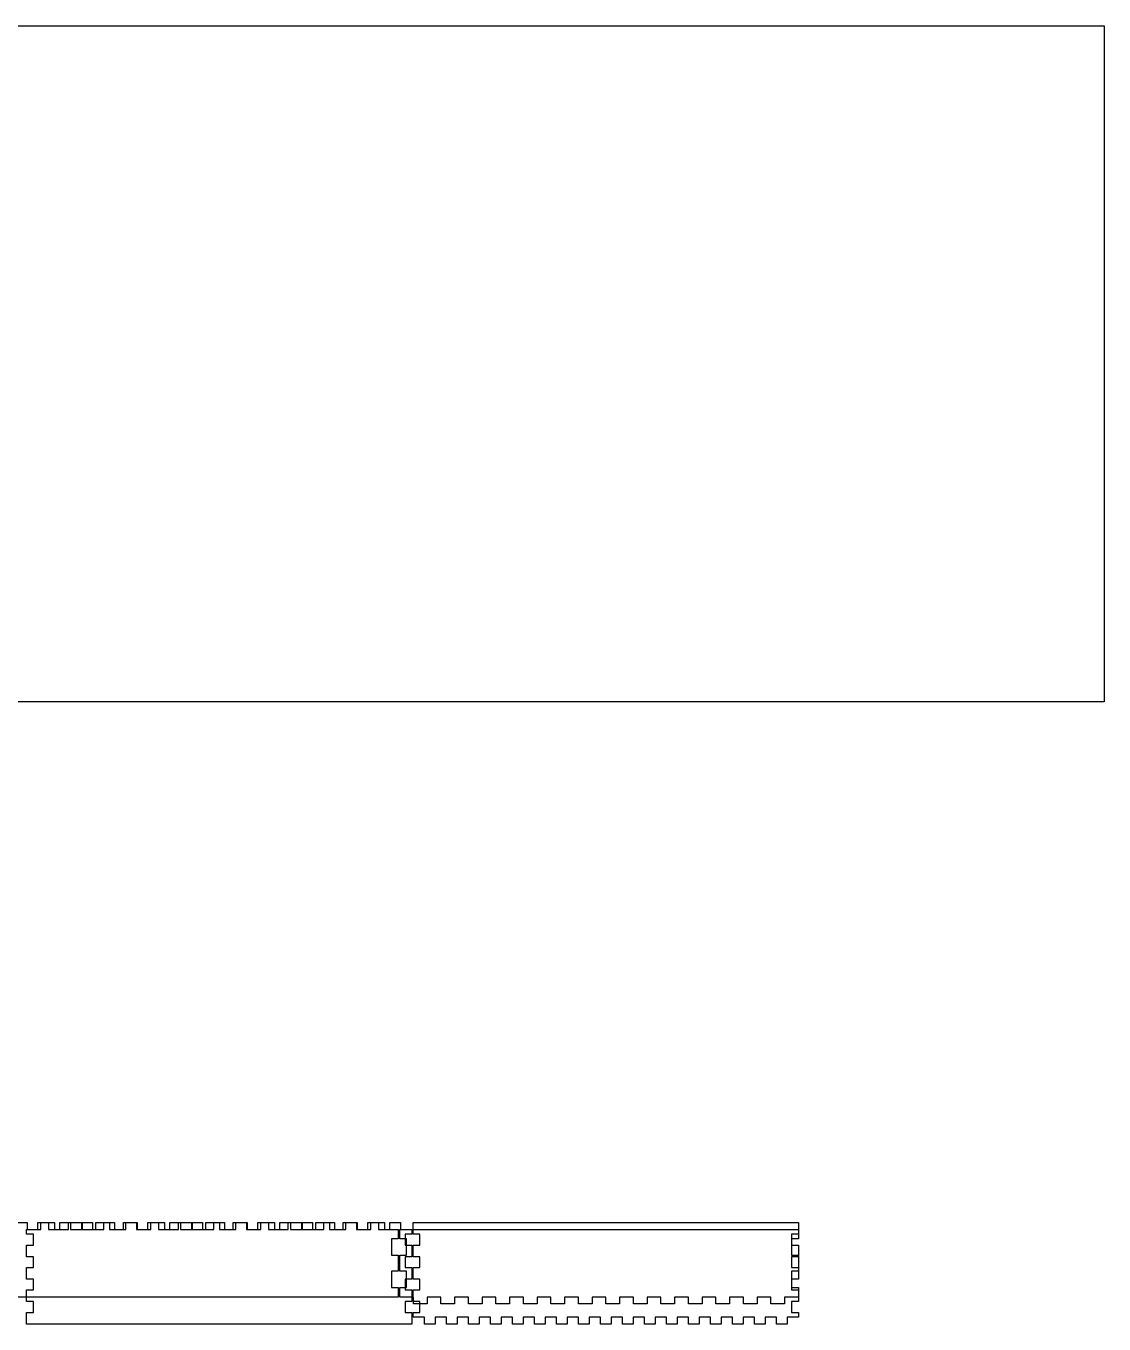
# Model space of a CAD drawing. Extents: x -74 to 349, y 37 to 333.
# Drawn here: x 123.8 to 348.9, y 62.4 to 333.4 of the extents above; entities that cross this region are included whole.
import ezdxf

# ---------------------------------------------------------------- set-up
doc = ezdxf.new("R2010")
doc.units = 0

msp = doc.modelspace()

# ---------------------------------------------------------------- linework, layer by layer
at = {"layer": 'Layer 1'}
for p, q in [((-74.4643, 333.375), (348.869, 333.375)), ((348.869, 333.375), (348.869, 192.264)), ((348.869, 192.264), (-74.4643, 192.264)), ((121.122, 83.5378), (123.993, 83.5378)), ((123.895, 82.1267), (126.232, 82.1267)), ((123.895, 81.1107), (123.895, 82.1267)), ((123.993, 83.5378), (123.993, 82.1267)), ((123.993, 82.1267), (126.864, 82.1267)), ((126.232, 82.1267), (126.232, 83.5378)), ((126.232, 83.5378), (128.489, 83.5378)), ((126.864, 82.1267), (126.864, 83.5378)), ((126.864, 83.5378), (129.735, 83.5378)), ((128.489, 83.5378), (128.489, 82.1267)), ((128.489, 82.1267), (130.826, 82.1267)), ((129.735, 83.5378), (129.735, 82.1267)), ((129.735, 82.1267), (132.605, 82.1267)), ((130.826, 82.1267), (130.826, 83.5378)), ((130.826, 83.5378), (133.083, 83.5378)), ((132.605, 82.1267), (132.605, 83.5378)), ((132.605, 83.5378), (135.476, 83.5378)), ((133.083, 83.5378), (133.083, 82.1267)), ((133.083, 82.1267), (135.419, 82.1267)), ((135.419, 82.1267), (135.419, 83.5378)), ((135.419, 83.5378), (137.677, 83.5378)), ((135.476, 83.5378), (135.476, 82.1267)), ((135.476, 82.1267), (138.347, 82.1267)), ((137.677, 83.5378), (137.677, 82.1267)), ((137.677, 82.1267), (140.013, 82.1267)), ((138.347, 82.1267), (138.347, 83.5378)), ((138.347, 83.5378), (141.218, 83.5378)), ((140.013, 82.1267), (140.013, 83.5378)), ((140.013, 83.5378), (142.271, 83.5378)), ((141.218, 83.5378), (141.218, 82.1267)), ((141.218, 82.1267), (144.089, 82.1267)), ((142.271, 83.5378), (142.271, 82.1267)), ((142.271, 82.1267), (144.607, 82.1267)), ((144.089, 82.1267), (144.089, 83.5378)), ((144.089, 83.5378), (146.96, 83.5378)), ((144.607, 82.1267), (144.607, 83.5378)), ((144.607, 83.5378), (146.865, 83.5378)), ((146.865, 83.5378), (146.865, 82.1267)), ((146.865, 82.1267), (149.201, 82.1267)), ((146.96, 83.5378), (146.96, 82.1267)), ((146.96, 82.1267), (149.831, 82.1267)), ((149.201, 82.1267), (149.201, 83.5378)), ((149.201, 83.5378), (151.459, 83.5378)), ((149.831, 82.1267), (149.831, 83.5378)), ((149.831, 83.5378), (152.702, 83.5378)), ((151.459, 83.5378), (151.459, 82.1267)), ((151.459, 82.1267), (153.795, 82.1267)), ((152.702, 83.5378), (152.702, 82.1267)), ((152.702, 82.1267), (155.572, 82.1267)), ((153.795, 82.1267), (153.795, 83.5378)), ((153.795, 83.5378), (156.053, 83.5378)), ((155.572, 82.1267), (155.572, 83.5378)), ((155.572, 83.5378), (158.443, 83.5378)), ((156.053, 83.5378), (156.053, 82.1267)), ((156.053, 82.1267), (158.389, 82.1267)), ((158.389, 82.1267), (158.389, 83.5378)), ((158.389, 83.5378), (160.647, 83.5378)), ((158.443, 83.5378), (158.443, 82.1267)), ((158.443, 82.1267), (161.314, 82.1267)), ((160.647, 83.5378), (160.647, 82.1267)), ((160.647, 82.1267), (162.983, 82.1267)), ((161.314, 82.1267), (161.314, 83.5378)), ((161.314, 83.5378), (164.185, 83.5378)), ((162.983, 82.1267), (162.983, 83.5378)), ((162.983, 83.5378), (165.241, 83.5378)), ((164.185, 83.5378), (164.185, 82.1267)), ((164.185, 82.1267), (167.056, 82.1267)), ((165.241, 83.5378), (165.241, 82.1267)), ((165.241, 82.1267), (167.577, 82.1267)), ((167.056, 82.1267), (167.056, 83.5378)), ((167.056, 83.5378), (169.927, 83.5378)), ((167.577, 82.1267), (167.577, 83.5378)), ((167.577, 83.5378), (169.835, 83.5378)), ((169.835, 83.5378), (169.835, 82.1267)), ((169.835, 82.1267), (172.171, 82.1267)), ((169.927, 83.5378), (169.927, 82.1267)), ((169.927, 82.1267), (172.798, 82.1267)), ((172.171, 82.1267), (172.171, 83.5378)), ((172.171, 83.5378), (174.429, 83.5378)), ((172.798, 82.1267), (172.798, 83.5378)), ((172.798, 83.5378), (175.669, 83.5378)), ((174.429, 83.5378), (174.429, 82.1267)), ((174.429, 82.1267), (176.765, 82.1267)), ((175.669, 83.5378), (175.669, 82.1267)), ((175.669, 82.1267), (178.54, 82.1267)), ((176.765, 82.1267), (176.765, 83.5378)), ((176.765, 83.5378), (179.023, 83.5378)), ((178.54, 82.1267), (178.54, 83.5378)), ((178.54, 83.5378), (181.41, 83.5378)), ((179.023, 83.5378), (179.023, 82.1267)), ((179.023, 82.1267), (181.359, 82.1267)), ((181.359, 82.1267), (181.359, 83.5378)), ((181.359, 83.5378), (183.617, 83.5378)), ((181.41, 83.5378), (181.41, 82.1267)), ((181.41, 82.1267), (184.281, 82.1267)), ((183.617, 83.5378), (183.617, 82.1267)), ((183.617, 82.1267), (185.953, 82.1267)), ((184.281, 82.1267), (184.281, 83.5378)), ((184.281, 83.5378), (187.152, 83.5378)), ((185.953, 82.1267), (185.953, 83.5378)), ((185.953, 83.5378), (188.211, 83.5378)), ((187.152, 83.5378), (187.152, 82.1267)), ((187.152, 82.1267), (190.023, 82.1267)), ((188.211, 83.5378), (188.211, 82.1267)), ((188.211, 82.1267), (190.547, 82.1267)), ((190.023, 82.1267), (190.023, 83.5378)), ((190.023, 83.5378), (192.894, 83.5378)), ((190.547, 82.1267), (190.547, 83.5378)), ((190.547, 83.5378), (192.805, 83.5378)), ((192.805, 83.5378), (192.805, 82.1267)), ((192.805, 82.1267), (195.141, 82.1267)), ((192.894, 83.5378), (192.894, 82.1267)), ((192.894, 82.1267), (195.765, 82.1267)), ((195.141, 82.1267), (195.141, 83.5378)), ((195.141, 83.5378), (197.398, 83.5378)), ((195.765, 82.1267), (195.765, 83.5378)), ((195.765, 83.5378), (198.636, 83.5378)), ((197.398, 83.5378), (197.398, 82.1267)), ((197.398, 82.1267), (199.735, 82.1267)), ((198.636, 83.5378), (198.636, 82.1267)), ((198.636, 82.1267), (201.507, 82.1267)), ((199.735, 82.1267), (199.735, 83.5378)), ((199.735, 83.5378), (201.992, 83.5378)), ((201.507, 82.1267), (201.507, 80.1511)), ((201.789, 82.1267), (204.659, 82.1267)), ((201.789, 80.1511), (201.789, 82.1267)), ((201.992, 83.5378), (201.992, 82.1267)), ((201.992, 82.1267), (204.329, 82.1267)), ((204.329, 82.1267), (204.329, 81.1107)), ((204.611, 83.5378), (206.947, 83.5378)), ((204.611, 81.1107), (204.611, 83.5378)), ((204.659, 82.1267), (204.659, 82.1267)), ((204.659, 82.1267), (207.531, 82.1267)), ((206.947, 83.5378), (206.947, 83.5378)), ((206.947, 83.5378), (209.205, 83.5378)), ((207.531, 82.1267), (207.531, 82.1267)), ((207.531, 82.1267), (210.401, 82.1267)), ((209.205, 83.5378), (209.205, 83.5378)), ((209.205, 83.5378), (211.541, 83.5378)), ((210.401, 82.1267), (210.401, 82.1267)), ((210.401, 82.1267), (213.272, 82.1267)), ((211.541, 83.5378), (211.541, 83.5378)), ((211.541, 83.5378), (213.799, 83.5378)), ((213.272, 82.1267), (213.272, 82.1267)), ((213.272, 82.1267), (216.143, 82.1267)), ((213.799, 83.5378), (213.799, 83.5378)), ((213.799, 83.5378), (216.135, 83.5378)), ((216.135, 83.5378), (216.135, 83.5378)), ((216.135, 83.5378), (218.393, 83.5378)), ((216.143, 82.1267), (216.143, 82.1267)), ((216.143, 82.1267), (219.014, 82.1267)), ((218.393, 83.5378), (218.393, 83.5378)), ((218.393, 83.5378), (220.729, 83.5378)), ((219.014, 82.1267), (219.014, 82.1267)), ((219.014, 82.1267), (221.885, 82.1267)), ((220.729, 83.5378), (220.729, 83.5378)), ((220.729, 83.5378), (222.987, 83.5378)), ((221.885, 82.1267), (221.885, 82.1267)), ((221.885, 82.1267), (224.756, 82.1267)), ((222.987, 83.5378), (222.987, 83.5378)), ((222.987, 83.5378), (225.323, 83.5378)), ((224.756, 82.1267), (224.756, 82.1267)), ((224.756, 82.1267), (227.627, 82.1267)), ((225.323, 83.5378), (225.323, 83.5378)), ((225.323, 83.5378), (227.581, 83.5378)), ((227.581, 83.5378), (227.581, 83.5378)), ((227.581, 83.5378), (229.917, 83.5378)), ((227.627, 82.1267), (227.627, 82.1267)), ((227.627, 82.1267), (230.497, 82.1267)), ((229.917, 83.5378), (229.917, 83.5378)), ((229.917, 83.5378), (232.175, 83.5378)), ((230.497, 82.1267), (230.497, 82.1267)), ((230.497, 82.1267), (233.369, 82.1267)), ((232.175, 83.5378), (232.175, 83.5378)), ((232.175, 83.5378), (234.511, 83.5378)), ((233.369, 82.1267), (233.369, 82.1267)), ((233.369, 82.1267), (236.239, 82.1267)), ((234.511, 83.5378), (234.511, 83.5378)), ((234.511, 83.5378), (236.768, 83.5378)), ((236.239, 82.1267), (236.239, 82.1267)), ((236.239, 82.1267), (239.11, 82.1267)), ((236.768, 83.5378), (236.768, 83.5378)), ((236.768, 83.5378), (239.105, 83.5378)), ((239.105, 83.5378), (239.105, 83.5378)), ((239.105, 83.5378), (241.362, 83.5378)), ((239.11, 82.1267), (239.11, 82.1267)), ((239.11, 82.1267), (241.981, 82.1267)), ((241.362, 83.5378), (241.362, 83.5378)), ((241.362, 83.5378), (243.699, 83.5378)), ((241.981, 82.1267), (241.981, 82.1267)), ((241.981, 82.1267), (244.852, 82.1267)), ((243.699, 83.5378), (243.699, 83.5378)), ((243.699, 83.5378), (245.956, 83.5378)), ((244.852, 82.1267), (244.852, 82.1267)), ((244.852, 82.1267), (247.723, 82.1267)), ((245.956, 83.5378), (245.956, 83.5378)), ((245.956, 83.5378), (248.293, 83.5378)), ((247.723, 82.1267), (247.723, 82.1267)), ((247.723, 82.1267), (250.594, 82.1267)), ((248.293, 83.5378), (248.293, 83.5378)), ((248.293, 83.5378), (250.55, 83.5378)), ((250.55, 83.5378), (250.55, 83.5378)), ((250.55, 83.5378), (252.887, 83.5378)), ((250.594, 82.1267), (250.594, 82.1267)), ((250.594, 82.1267), (253.464, 82.1267)), ((252.887, 83.5378), (252.887, 83.5378)), ((252.887, 83.5378), (255.144, 83.5378)), ((253.464, 82.1267), (253.464, 82.1267)), ((253.464, 82.1267), (256.335, 82.1267)), ((255.144, 83.5378), (255.144, 83.5378)), ((255.144, 83.5378), (257.48, 83.5378)), ((256.335, 82.1267), (256.335, 82.1267)), ((256.335, 82.1267), (259.206, 82.1267)), ((257.48, 83.5378), (257.48, 83.5378)), ((257.48, 83.5378), (259.738, 83.5378)), ((259.206, 82.1267), (259.206, 82.1267)), ((259.206, 82.1267), (262.077, 82.1267)), ((259.738, 83.5378), (259.738, 83.5378)), ((259.738, 83.5378), (262.074, 83.5378)), ((262.074, 83.5378), (262.074, 83.5378)), ((262.074, 83.5378), (264.332, 83.5378)), ((262.077, 82.1267), (262.077, 82.1267)), ((262.077, 82.1267), (264.948, 82.1267)), ((264.332, 83.5378), (264.332, 83.5378)), ((264.332, 83.5378), (266.668, 83.5378)), ((264.948, 82.1267), (264.948, 82.1267)), ((264.948, 82.1267), (267.819, 82.1267)), ((266.668, 83.5378), (266.668, 83.5378)), ((266.668, 83.5378), (268.926, 83.5378)), ((267.819, 82.1267), (267.819, 82.1267)), ((267.819, 82.1267), (270.69, 82.1267)), ((268.926, 83.5378), (268.926, 83.5378)), ((268.926, 83.5378), (271.262, 83.5378)), ((270.69, 82.1267), (270.69, 82.1267)), ((270.69, 82.1267), (273.561, 82.1267)), ((271.262, 83.5378), (271.262, 83.5378)), ((271.262, 83.5378), (273.52, 83.5378)), ((273.52, 83.5378), (273.52, 83.5378)), ((273.52, 83.5378), (275.856, 83.5378)), ((273.561, 82.1267), (273.561, 82.1267)), ((273.561, 82.1267), (276.432, 82.1267)), ((275.856, 83.5378), (275.856, 83.5378)), ((275.856, 83.5378), (278.114, 83.5378)), ((276.432, 82.1267), (276.432, 82.1267)), ((276.432, 82.1267), (279.302, 82.1267)), ((278.114, 83.5378), (278.114, 83.5378)), ((278.114, 83.5378), (280.45, 83.5378)), ((279.302, 82.1267), (279.302, 82.1267)), ((279.302, 82.1267), (282.173, 82.1267)), ((280.45, 83.5378), (280.45, 83.5378)), ((280.45, 83.5378), (282.707, 83.5378)), ((282.173, 82.1267), (282.173, 82.1267)), ((282.173, 82.1267), (285.044, 82.1267)), ((282.707, 83.5378), (282.707, 83.5378)), ((282.707, 83.5378), (285.044, 83.5378)), ((285.044, 83.5378), (285.044, 81.1107)), ((285.044, 82.1267), (285.044, 80.1511)), ((125.307, 81.1107), (123.895, 81.1107)), ((123.895, 76.4258), (123.895, 78.8529)), ((123.895, 78.8529), (125.307, 78.8529)), ((125.307, 78.8529), (125.307, 81.1107)), ((201.507, 80.1511), (200.095, 80.1511)), ((200.095, 80.1511), (200.095, 76.7644)), ((203.2, 80.1511), (201.789, 80.1511)), ((204.329, 81.1107), (202.918, 81.1107)), ((202.918, 81.1107), (202.918, 78.8529)), ((202.918, 78.8529), (204.329, 78.8529)), ((203.2, 76.7644), (203.2, 80.1511)), ((204.329, 78.8529), (204.329, 76.4258)), ((206.022, 81.1107), (204.611, 81.1107)), ((204.611, 76.4258), (204.611, 78.8529)), ((204.611, 78.8529), (206.022, 78.8529)), ((206.022, 78.8529), (206.022, 81.1107)), ((285.044, 81.1107), (283.633, 81.1107)), ((283.633, 81.1107), (283.633, 78.8529)), ((285.044, 80.1511), (283.633, 80.1511)), ((283.633, 80.1511), (283.633, 76.7644)), ((283.633, 78.8529), (285.044, 78.8529)), ((285.044, 78.8529), (285.044, 76.4258)), ((125.307, 76.4258), (123.895, 76.4258)), ((125.307, 74.168), (125.307, 76.4258)), ((200.095, 76.7644), (201.507, 76.7644)), ((201.507, 76.7644), (201.507, 73.3778)), ((201.789, 73.3778), (201.789, 76.7644)), ((201.789, 76.7644), (203.2, 76.7644)), ((204.329, 76.4258), (202.918, 76.4258)), ((202.918, 76.4258), (202.918, 74.168)), ((206.022, 76.4258), (204.611, 76.4258)), ((206.022, 74.168), (206.022, 76.4258)), ((283.633, 76.7644), (285.044, 76.7644)), ((285.044, 76.4258), (283.633, 76.4258)), ((283.633, 76.4258), (283.633, 74.168)), ((285.044, 76.7644), (285.044, 73.3778)), ((123.895, 71.7409), (123.895, 74.168)), ((123.895, 74.168), (125.307, 74.168)), ((201.507, 73.3778), (200.095, 73.3778)), ((200.095, 73.3778), (200.095, 69.9911)), ((203.2, 73.3778), (201.789, 73.3778)), ((202.918, 74.168), (204.329, 74.168)), ((203.2, 69.9911), (203.2, 73.3778)), ((204.329, 74.168), (204.329, 71.7409)), ((204.611, 71.7409), (204.611, 74.168)), ((204.611, 74.168), (206.022, 74.168)), ((283.633, 74.168), (285.044, 74.168)), ((285.044, 73.3778), (283.633, 73.3778)), ((283.633, 73.3778), (283.633, 69.9911)), ((285.044, 74.168), (285.044, 71.7409)), ((125.307, 71.7409), (123.895, 71.7409)), ((125.307, 69.4831), (125.307, 71.7409)), ((204.329, 71.7409), (202.918, 71.7409)), ((202.918, 71.7409), (202.918, 69.4831)), ((206.022, 71.7409), (204.611, 71.7409)), ((206.022, 69.4831), (206.022, 71.7409)), ((285.044, 71.7409), (283.633, 71.7409)), ((283.633, 71.7409), (283.633, 69.4831)), ((123.993, 68.0156), (121.122, 68.0156)), ((123.895, 67.056), (123.895, 69.4831)), ((123.895, 69.4831), (125.307, 69.4831)), ((126.864, 68.0156), (123.993, 68.0156)), ((123.993, 68.0156), (123.993, 68.0156)), ((129.735, 68.0156), (126.864, 68.0156)), ((126.864, 68.0156), (126.864, 68.0156)), ((132.605, 68.0156), (129.735, 68.0156)), ((129.735, 68.0156), (129.735, 68.0156)), ((135.476, 68.0156), (132.605, 68.0156)), ((132.605, 68.0156), (132.605, 68.0156)), ((138.347, 68.0156), (135.476, 68.0156)), ((135.476, 68.0156), (135.476, 68.0156)), ((141.218, 68.0156), (138.347, 68.0156)), ((138.347, 68.0156), (138.347, 68.0156)), ((144.089, 68.0156), (141.218, 68.0156)), ((141.218, 68.0156), (141.218, 68.0156)), ((146.96, 68.0156), (144.089, 68.0156)), ((144.089, 68.0156), (144.089, 68.0156)), ((149.831, 68.0156), (146.96, 68.0156)), ((146.96, 68.0156), (146.96, 68.0156)), ((152.702, 68.0156), (149.831, 68.0156)), ((149.831, 68.0156), (149.831, 68.0156)), ((155.572, 68.0156), (152.702, 68.0156)), ((152.702, 68.0156), (152.702, 68.0156)), ((158.443, 68.0156), (155.572, 68.0156)), ((155.572, 68.0156), (155.572, 68.0156)), ((161.314, 68.0156), (158.443, 68.0156)), ((158.443, 68.0156), (158.443, 68.0156)), ((164.185, 68.0156), (161.314, 68.0156)), ((161.314, 68.0156), (161.314, 68.0156)), ((167.056, 68.0156), (164.185, 68.0156)), ((164.185, 68.0156), (164.185, 68.0156)), ((169.927, 68.0156), (167.056, 68.0156)), ((167.056, 68.0156), (167.056, 68.0156)), ((172.798, 68.0156), (169.927, 68.0156)), ((169.927, 68.0156), (169.927, 68.0156)), ((175.669, 68.0156), (172.798, 68.0156)), ((172.798, 68.0156), (172.798, 68.0156)), ((178.54, 68.0156), (175.669, 68.0156)), ((175.669, 68.0156), (175.669, 68.0156)), ((181.41, 68.0156), (178.54, 68.0156)), ((178.54, 68.0156), (178.54, 68.0156)), ((184.281, 68.0156), (181.41, 68.0156)), ((181.41, 68.0156), (181.41, 68.0156)), ((187.152, 68.0156), (184.281, 68.0156)), ((184.281, 68.0156), (184.281, 68.0156)), ((190.023, 68.0156), (187.152, 68.0156)), ((187.152, 68.0156), (187.152, 68.0156)), ((192.894, 68.0156), (190.023, 68.0156)), ((190.023, 68.0156), (190.023, 68.0156)), ((195.765, 68.0156), (192.894, 68.0156)), ((192.894, 68.0156), (192.894, 68.0156)), ((198.636, 68.0156), (195.765, 68.0156)), ((195.765, 68.0156), (195.765, 68.0156)), ((201.507, 68.0156), (198.636, 68.0156)), ((198.636, 68.0156), (198.636, 68.0156)), ((200.095, 69.9911), (201.507, 69.9911)), ((201.507, 69.9911), (201.507, 68.0156)), ((201.789, 68.0156), (201.789, 69.9911)), ((201.789, 69.9911), (203.2, 69.9911)), ((204.659, 68.0156), (201.789, 68.0156)), ((202.918, 69.4831), (204.329, 69.4831)), ((204.329, 69.4831), (204.329, 67.056)), ((204.611, 67.056), (204.611, 69.4831)), ((204.611, 69.4831), (206.022, 69.4831)), ((204.659, 66.6045), (204.659, 68.0156)), ((210.401, 68.0156), (207.531, 68.0156)), ((207.531, 68.0156), (207.531, 66.6045)), ((210.401, 66.6045), (210.401, 68.0156)), ((216.143, 68.0156), (213.272, 68.0156)), ((213.272, 68.0156), (213.272, 66.6045)), ((216.143, 66.6045), (216.143, 68.0156)), ((221.885, 68.0156), (219.014, 68.0156)), ((219.014, 68.0156), (219.014, 66.6045)), ((221.885, 66.6045), (221.885, 68.0156)), ((227.627, 68.0156), (224.756, 68.0156)), ((224.756, 68.0156), (224.756, 66.6045)), ((227.627, 66.6045), (227.627, 68.0156)), ((233.369, 68.0156), (230.497, 68.0156)), ((230.497, 68.0156), (230.497, 66.6045)), ((233.369, 66.6045), (233.369, 68.0156)), ((239.11, 68.0156), (236.239, 68.0156)), ((236.239, 68.0156), (236.239, 66.6045)), ((239.11, 66.6045), (239.11, 68.0156)), ((244.852, 68.0156), (241.981, 68.0156)), ((241.981, 68.0156), (241.981, 66.6045)), ((244.852, 66.6045), (244.852, 68.0156)), ((250.594, 68.0156), (247.723, 68.0156)), ((247.723, 68.0156), (247.723, 66.6045)), ((250.594, 66.6045), (250.594, 68.0156)), ((256.335, 68.0156), (253.464, 68.0156)), ((253.464, 68.0156), (253.464, 66.6045)), ((256.335, 66.6045), (256.335, 68.0156)), ((262.077, 68.0156), (259.206, 68.0156)), ((259.206, 68.0156), (259.206, 66.6045)), ((262.077, 66.6045), (262.077, 68.0156)), ((267.819, 68.0156), (264.948, 68.0156)), ((264.948, 68.0156), (264.948, 66.6045)), ((267.819, 66.6045), (267.819, 68.0156)), ((273.561, 68.0156), (270.69, 68.0156)), ((270.69, 68.0156), (270.69, 66.6045)), ((273.561, 66.6045), (273.561, 68.0156)), ((279.302, 68.0156), (276.432, 68.0156)), ((276.432, 68.0156), (276.432, 66.6045)), ((279.302, 66.6045), (279.302, 68.0156)), ((285.044, 68.0156), (282.173, 68.0156)), ((282.173, 68.0156), (282.173, 66.6045)), ((283.633, 69.9911), (285.044, 69.9911)), ((283.633, 69.4831), (285.044, 69.4831)), ((285.044, 69.9911), (285.044, 68.0156)), ((285.044, 69.4831), (285.044, 67.056)), ((125.307, 67.056), (123.895, 67.056)), ((125.307, 64.7982), (125.307, 67.056)), ((204.329, 67.056), (202.918, 67.056)), ((202.918, 67.056), (202.918, 64.7982)), ((206.022, 67.056), (204.611, 67.056)), ((207.531, 66.6045), (204.659, 66.6045)), ((206.022, 64.7982), (206.022, 67.056)), ((213.272, 66.6045), (210.401, 66.6045)), ((219.014, 66.6045), (216.143, 66.6045)), ((224.756, 66.6045), (221.885, 66.6045)), ((230.497, 66.6045), (227.627, 66.6045)), ((236.239, 66.6045), (233.369, 66.6045)), ((241.981, 66.6045), (239.11, 66.6045)), ((247.723, 66.6045), (244.852, 66.6045)), ((253.464, 66.6045), (250.594, 66.6045)), ((259.206, 66.6045), (256.335, 66.6045)), ((264.948, 66.6045), (262.077, 66.6045)), ((270.69, 66.6045), (267.819, 66.6045)), ((276.432, 66.6045), (273.561, 66.6045)), ((282.173, 66.6045), (279.302, 66.6045)), ((285.044, 67.056), (283.633, 67.056)), ((283.633, 67.056), (283.633, 64.7982)), ((123.895, 62.3711), (123.895, 64.7982)), ((123.895, 64.7982), (125.307, 64.7982)), ((126.232, 62.3711), (123.895, 62.3711)), ((128.489, 62.3711), (126.232, 62.3711)), ((126.232, 62.3711), (126.232, 62.3711)), ((130.826, 62.3711), (128.489, 62.3711)), ((128.489, 62.3711), (128.489, 62.3711)), ((133.083, 62.3711), (130.826, 62.3711)), ((130.826, 62.3711), (130.826, 62.3711)), ((135.419, 62.3711), (133.083, 62.3711)), ((133.083, 62.3711), (133.083, 62.3711)), ((137.677, 62.3711), (135.419, 62.3711)), ((135.419, 62.3711), (135.419, 62.3711)), ((140.013, 62.3711), (137.677, 62.3711)), ((137.677, 62.3711), (137.677, 62.3711)), ((142.271, 62.3711), (140.013, 62.3711)), ((140.013, 62.3711), (140.013, 62.3711)), ((144.607, 62.3711), (142.271, 62.3711)), ((142.271, 62.3711), (142.271, 62.3711)), ((146.865, 62.3711), (144.607, 62.3711)), ((144.607, 62.3711), (144.607, 62.3711)), ((149.201, 62.3711), (146.865, 62.3711)), ((146.865, 62.3711), (146.865, 62.3711)), ((151.459, 62.3711), (149.201, 62.3711)), ((149.201, 62.3711), (149.201, 62.3711)), ((153.795, 62.3711), (151.459, 62.3711)), ((151.459, 62.3711), (151.459, 62.3711)), ((156.053, 62.3711), (153.795, 62.3711)), ((153.795, 62.3711), (153.795, 62.3711)), ((158.389, 62.3711), (156.053, 62.3711)), ((156.053, 62.3711), (156.053, 62.3711)), ((160.647, 62.3711), (158.389, 62.3711)), ((158.389, 62.3711), (158.389, 62.3711)), ((162.983, 62.3711), (160.647, 62.3711)), ((160.647, 62.3711), (160.647, 62.3711)), ((165.241, 62.3711), (162.983, 62.3711)), ((162.983, 62.3711), (162.983, 62.3711)), ((167.577, 62.3711), (165.241, 62.3711)), ((165.241, 62.3711), (165.241, 62.3711)), ((169.835, 62.3711), (167.577, 62.3711)), ((167.577, 62.3711), (167.577, 62.3711)), ((172.171, 62.3711), (169.835, 62.3711)), ((169.835, 62.3711), (169.835, 62.3711)), ((174.429, 62.3711), (172.171, 62.3711)), ((172.171, 62.3711), (172.171, 62.3711)), ((176.765, 62.3711), (174.429, 62.3711)), ((174.429, 62.3711), (174.429, 62.3711)), ((179.023, 62.3711), (176.765, 62.3711)), ((176.765, 62.3711), (176.765, 62.3711)), ((181.359, 62.3711), (179.023, 62.3711)), ((179.023, 62.3711), (179.023, 62.3711)), ((183.617, 62.3711), (181.359, 62.3711)), ((181.359, 62.3711), (181.359, 62.3711)), ((185.953, 62.3711), (183.617, 62.3711)), ((183.617, 62.3711), (183.617, 62.3711)), ((188.211, 62.3711), (185.953, 62.3711)), ((185.953, 62.3711), (185.953, 62.3711)), ((190.547, 62.3711), (188.211, 62.3711)), ((188.211, 62.3711), (188.211, 62.3711)), ((192.805, 62.3711), (190.547, 62.3711)), ((190.547, 62.3711), (190.547, 62.3711)), ((195.141, 62.3711), (192.805, 62.3711)), ((192.805, 62.3711), (192.805, 62.3711)), ((197.398, 62.3711), (195.141, 62.3711)), ((195.141, 62.3711), (195.141, 62.3711)), ((199.735, 62.3711), (197.398, 62.3711)), ((197.398, 62.3711), (197.398, 62.3711)), ((201.992, 62.3711), (199.735, 62.3711)), ((199.735, 62.3711), (199.735, 62.3711)), ((204.329, 62.3711), (201.992, 62.3711)), ((201.992, 62.3711), (201.992, 62.3711)), ((202.918, 64.7982), (204.329, 64.7982)), ((204.329, 64.7982), (204.329, 62.3711)), ((204.611, 63.7822), (204.611, 64.7982)), ((204.611, 64.7982), (206.022, 64.7982)), ((206.947, 63.7822), (204.611, 63.7822)), ((206.947, 62.3711), (206.947, 63.7822)), ((209.205, 62.3711), (206.947, 62.3711)), ((211.541, 63.7822), (209.205, 63.7822)), ((209.205, 63.7822), (209.205, 62.3711)), ((211.541, 62.3711), (211.541, 63.7822)), ((213.799, 62.3711), (211.541, 62.3711)), ((216.135, 63.7822), (213.799, 63.7822)), ((213.799, 63.7822), (213.799, 62.3711)), ((216.135, 62.3711), (216.135, 63.7822)), ((218.393, 62.3711), (216.135, 62.3711)), ((220.729, 63.7822), (218.393, 63.7822)), ((218.393, 63.7822), (218.393, 62.3711)), ((220.729, 62.3711), (220.729, 63.7822)), ((222.987, 62.3711), (220.729, 62.3711)), ((225.323, 63.7822), (222.987, 63.7822)), ((222.987, 63.7822), (222.987, 62.3711)), ((225.323, 62.3711), (225.323, 63.7822)), ((227.581, 62.3711), (225.323, 62.3711)), ((229.917, 63.7822), (227.581, 63.7822)), ((227.581, 63.7822), (227.581, 62.3711)), ((229.917, 62.3711), (229.917, 63.7822)), ((232.175, 62.3711), (229.917, 62.3711)), ((234.511, 63.7822), (232.175, 63.7822)), ((232.175, 63.7822), (232.175, 62.3711)), ((234.511, 62.3711), (234.511, 63.7822)), ((236.768, 62.3711), (234.511, 62.3711)), ((239.105, 63.7822), (236.768, 63.7822)), ((236.768, 63.7822), (236.768, 62.3711)), ((239.105, 62.3711), (239.105, 63.7822)), ((241.362, 62.3711), (239.105, 62.3711)), ((243.699, 63.7822), (241.362, 63.7822)), ((241.362, 63.7822), (241.362, 62.3711)), ((243.699, 62.3711), (243.699, 63.7822)), ((245.956, 62.3711), (243.699, 62.3711)), ((248.293, 63.7822), (245.956, 63.7822)), ((245.956, 63.7822), (245.956, 62.3711)), ((248.293, 62.3711), (248.293, 63.7822)), ((250.55, 62.3711), (248.293, 62.3711)), ((252.887, 63.7822), (250.55, 63.7822)), ((250.55, 63.7822), (250.55, 62.3711)), ((252.887, 62.3711), (252.887, 63.7822)), ((255.144, 62.3711), (252.887, 62.3711)), ((257.48, 63.7822), (255.144, 63.7822)), ((255.144, 63.7822), (255.144, 62.3711)), ((257.48, 62.3711), (257.48, 63.7822)), ((259.738, 62.3711), (257.48, 62.3711)), ((262.074, 63.7822), (259.738, 63.7822)), ((259.738, 63.7822), (259.738, 62.3711)), ((262.074, 62.3711), (262.074, 63.7822)), ((264.332, 62.3711), (262.074, 62.3711)), ((266.668, 63.7822), (264.332, 63.7822)), ((264.332, 63.7822), (264.332, 62.3711)), ((266.668, 62.3711), (266.668, 63.7822)), ((268.926, 62.3711), (266.668, 62.3711)), ((271.262, 63.7822), (268.926, 63.7822)), ((268.926, 63.7822), (268.926, 62.3711)), ((271.262, 62.3711), (271.262, 63.7822)), ((273.52, 62.3711), (271.262, 62.3711)), ((275.856, 63.7822), (273.52, 63.7822)), ((273.52, 63.7822), (273.52, 62.3711)), ((275.856, 62.3711), (275.856, 63.7822)), ((278.114, 62.3711), (275.856, 62.3711)), ((280.45, 63.7822), (278.114, 63.7822)), ((278.114, 63.7822), (278.114, 62.3711)), ((280.45, 62.3711), (280.45, 63.7822)), ((282.707, 62.3711), (280.45, 62.3711)), ((285.044, 63.7822), (282.707, 63.7822)), ((282.707, 63.7822), (282.707, 62.3711)), ((283.633, 64.7982), (285.044, 64.7982)), ((285.044, 64.7982), (285.044, 63.7822))]:
    msp.add_line(p, q, dxfattribs=at)

doc.saveas('drawing.dxf')
